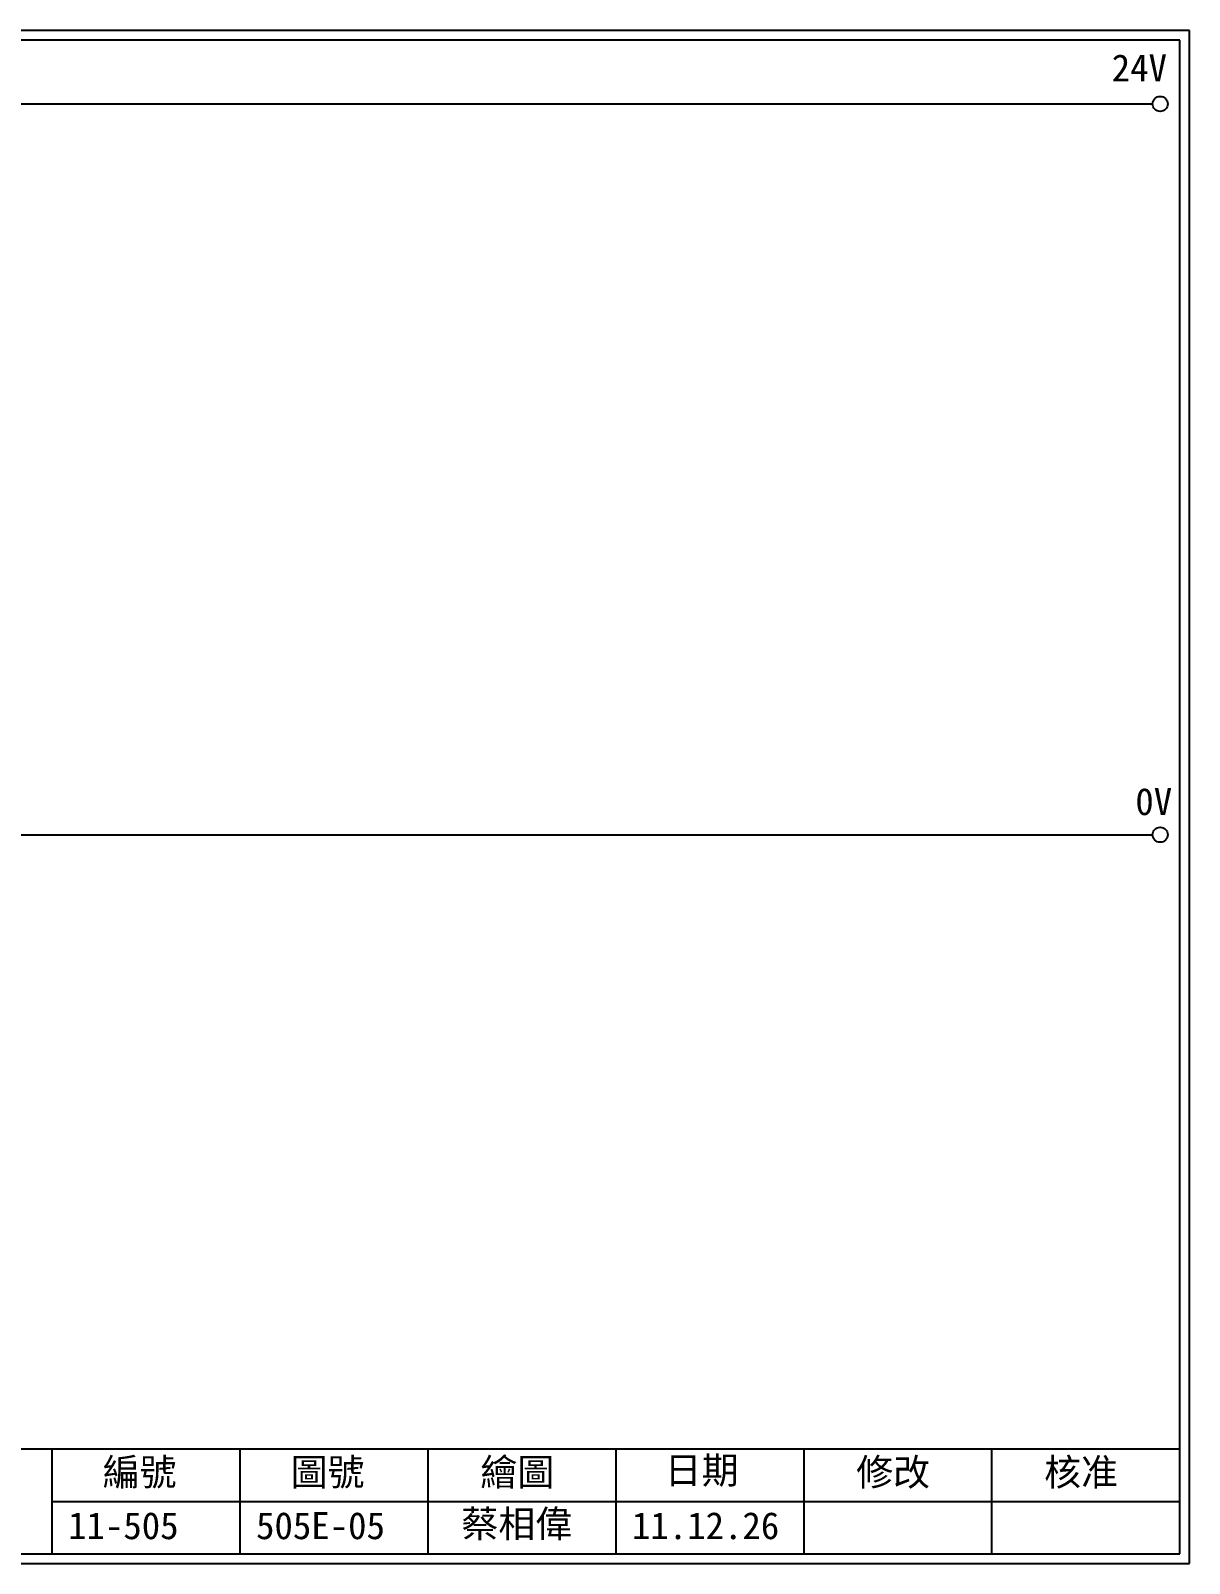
# Model space of a CAD drawing. Extents: x 325 to 612, y 3 to 207.
# Drawn here: x 458.2 to 612.3, y 3 to 207 of the extents above; entities that cross this region are included whole.
import ezdxf

# ---------------------------------------------------------------- set-up
doc = ezdxf.new("R2010")
doc.units = 0
doc.layers.get('0').update_dxf_attribs({"linetype": 'CONTINUOUS'})
doc.layers.add('圖框層', color=7, linetype='CONTINUOUS')
doc.layers.add('標尺寸層', color=3, linetype='CONTINUOUS')
doc.styles.add('STSL', font='KAIU.TTF')

msp = doc.modelspace()

# ---------------------------------------------------------------- linework, layer by layer
for centre in [(608.44, 197.22), (608.44, 99.96)]:
    msp.add_circle(centre, 1)
at = {"layer": '圖框層', "color": 7}
for p, q in [((612.32, 206.97), (325.32, 206.97)), ((612.32, 3), (612.32, 206.97)), ((611.07, 205.72), (326.57, 205.72)), ((611.07, 4.25), (611.07, 205.72)), ((326.57, 18.25), (611.07, 18.25)), ((461.07, 4.25), (461.07, 18.25)), ((486.07, 4.25), (486.07, 18.25)), ((511.07, 4.25), (511.07, 18.25)), ((536.07, 4.25), (536.07, 18.25)), ((561.07, 4.25), (561.07, 18.25)), ((586.07, 4.25), (586.07, 18.25)), ((461.07, 11.25), (611.07, 11.25)), ((326.57, 4.25), (611.07, 4.25)), ((325.32, 3), (612.32, 3))]:
    msp.add_line(p, q, dxfattribs=at)
at = {"layer": '標尺寸層', "color": 7}
for p, q in [((329.84, 197.22), (607.44, 197.22)), ((330.05, 99.96), (607.44, 99.96))]:
    msp.add_line(p, q, dxfattribs=at)

# ---------------------------------------------------------------- texts
at = {"layer": '圖框層', "color": 4, "style": 'STSL'}
for s, p in [('24V', (602, 200.22)), ('0V', (605.14, 102.58)), ('編號', (467.78, 13.34)), ('圖號', (492.78, 13.34)), ('繪圖', (518.01, 13.34)), ('日期', (542.54, 13.59)), ('修改', (568.01, 13.34)), ('核准', (593.01, 13.34)), ('蔡相偉', (515.5, 6.47)), ('11-505', (463.18, 6.22)), ('505E-05', (488.18, 6.22)), ('11.12.26', (538.18, 6.22))]:
    msp.add_text(s, height=3.6, dxfattribs=at).set_placement(p)

doc.saveas('drawing.dxf')
